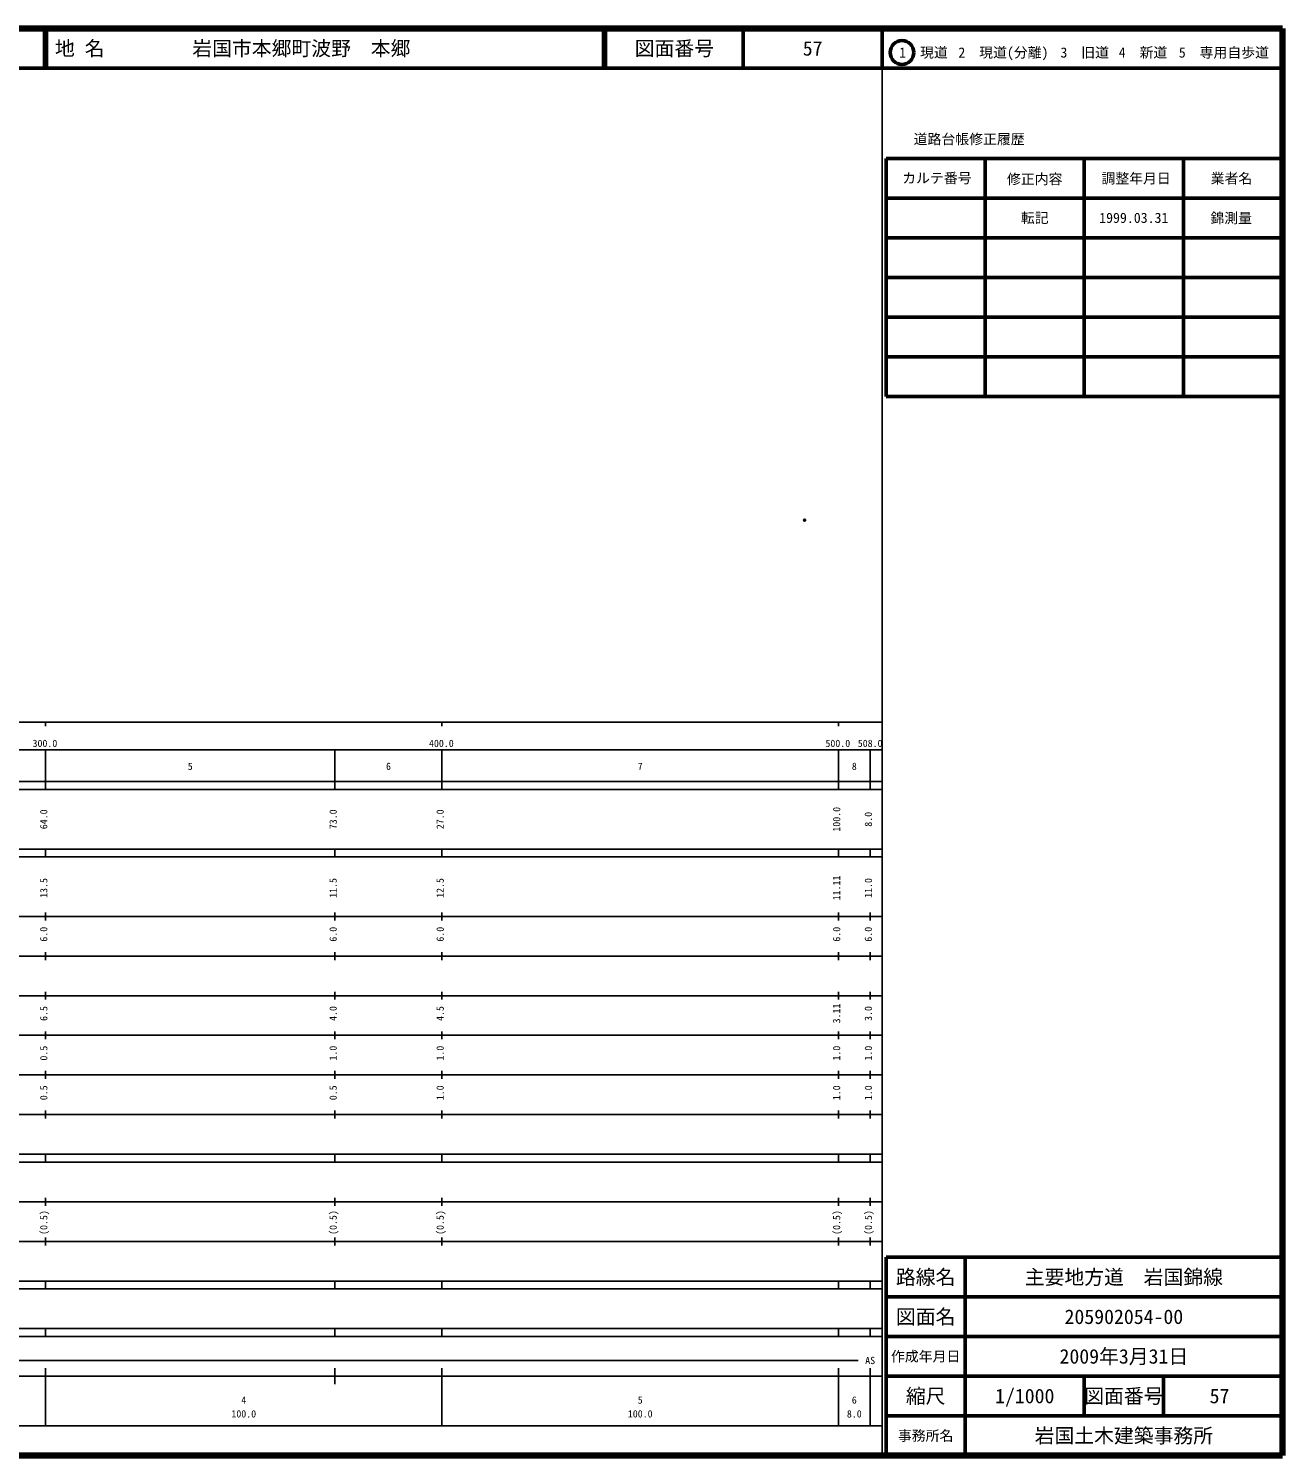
# Model space of a CAD drawing. Units: millimetres on the paper. Extents: x 40 to 680, y 20 to 380.
# Drawn here: x 363.7 to 680, y 20 to 380 of the extents above; entities that cross this region are included whole.
import ezdxf
from ezdxf.enums import TextEntityAlignment as Align

# ---------------------------------------------------------------- set-up
doc = ezdxf.new("R2010")
doc.units = ezdxf.units.MM
doc.header["$PDMODE"] = 32
doc.header["$PDSIZE"] = 0.5
doc.layers.add('M-OTRS', color=6, linetype='Continuous')
doc.layers.add('M-TTL-TXT', color=7, linetype='Continuous')
for name, color, linetype, lineweight in [('M-TTL', 2, 'Continuous', 140), ('M-TTL-BAND', 7, 'Continuous', 25), ('M-TTL-FRAM', 2, 'Continuous', 50), ('M-TTL-LINE', 7, 'Continuous', 50)]:
    doc.layers.add(name, color=color, linetype=linetype, lineweight=lineweight)
doc.styles.add('ＭＳ ゴシック', font='')
doc.styles.get('ＭＳ ゴシック').set_extended_font_data('MS Gothic')

msp = doc.modelspace()

# ---------------------------------------------------------------- linework, layer by layer
at = {"layer": 'M-OTRS'}
msp.add_point((559.474, 255.942), dxfattribs=at)
at = {"layer": 'M-TTL'}
for p, q in [((680, 380), (40, 380)), ((680, 20), (680, 380)), ((40, 20), (680, 20))]:
    msp.add_line(p, q, dxfattribs=at)
at = {"layer": 'M-TTL-BAND'}
for p, q in [((579, 20), (579, 370)), ((40, 205), (579, 205)), ((368, 205), (368, 204)), ((468, 205), (468, 204)), ((568, 205), (568, 204)), ((68, 198), (579, 198)), ((368, 188), (368, 198)), ((441, 188), (441, 198)), ((468, 188), (468, 198)), ((568, 188), (568, 198)), ((576, 188), (576, 198)), ((40, 190), (579, 190)), ((40, 188), (579, 188)), ((40, 173), (579, 173)), ((368, 171), (368, 173)), ((441, 171), (441, 173)), ((468, 171), (468, 173)), ((568, 171), (568, 173)), ((576, 171), (576, 173)), ((40, 171), (579, 171)), ((40, 156), (579, 156)), ((368, 155), (368, 157)), ((441, 155), (441, 157)), ((468, 155), (468, 157)), ((568, 155), (568, 157)), ((576, 155), (576, 157)), ((46, 146), (579, 146)), ((368, 145), (368, 147)), ((441, 145), (441, 147)), ((468, 145), (468, 147)), ((568, 145), (568, 147)), ((576, 145), (576, 147)), ((368, 135), (368, 137)), ((441, 135), (441, 137)), ((468, 135), (468, 137)), ((568, 135), (568, 137)), ((576, 135), (576, 137)), ((52, 136), (579, 136)), ((46, 126), (579, 126)), ((368, 125), (368, 127)), ((441, 125), (441, 127)), ((468, 125), (468, 127)), ((568, 125), (568, 127)), ((576, 125), (576, 127)), ((52, 116), (579, 116)), ((368, 115), (368, 117)), ((441, 115), (441, 117)), ((468, 115), (468, 117)), ((568, 115), (568, 117)), ((576, 115), (576, 117)), ((46, 106), (579, 106)), ((368, 105), (368, 107)), ((441, 105), (441, 107)), ((468, 105), (468, 107)), ((568, 105), (568, 107)), ((576, 105), (576, 107)), ((40, 96), (579, 96)), ((40, 94), (579, 94)), ((368, 94), (368, 96)), ((441, 94), (441, 96)), ((468, 94), (468, 96)), ((568, 94), (568, 96)), ((576, 94), (576, 96)), ((49, 84), (579, 84)), ((368, 83), (368, 85)), ((441, 83), (441, 85)), ((468, 83), (468, 85)), ((568, 83), (568, 85)), ((576, 83), (576, 85)), ((40, 74), (579, 74)), ((368, 73), (368, 75)), ((441, 73), (441, 75)), ((468, 73), (468, 75)), ((568, 73), (568, 75)), ((576, 73), (576, 75)), ((40, 64), (579, 64)), ((40, 62), (579, 62)), ((368, 62), (368, 64)), ((441, 62), (441, 64)), ((468, 62), (468, 64)), ((568, 62), (568, 64)), ((576, 62), (576, 64)), ((40, 52), (579, 52)), ((368, 50), (368, 52)), ((441, 50), (441, 52)), ((468, 50), (468, 52)), ((568, 50), (568, 52)), ((576, 50), (576, 52)), ((40, 50), (579, 50)), ((71, 44), (573, 44)), ((40, 40), (579, 40)), ((368, 27.5), (368, 42)), ((441, 38), (441, 42)), ((468, 27.5), (468, 42)), ((568, 27.5), (568, 42)), ((576, 27.5), (576, 42)), ((68, 27.5), (579, 27.5))]:
    msp.add_line(p, q, dxfattribs=at)
at = {"layer": 'M-TTL-FRAM'}
for p, q in [((580, 347.197), (580, 287.197)), ((580, 347.197), (680, 347.197)), ((580, 287.197), (680, 287.197)), ((680, 70), (580, 70)), ((580, 70), (580, 20))]:
    msp.add_line(p, q, dxfattribs=at)
at = {"layer": 'M-TTL-LINE'}
for p, q in [((367.75, 380), (367.75, 370)), ((368.25, 380), (368.25, 370)), ((508.747, 380), (508.747, 370)), ((509.247, 380), (509.247, 370)), ((543.997, 380), (543.997, 370)), ((579, 380), (579, 370)), ((40, 370), (680, 370)), ((605, 347.197), (605, 287.197)), ((630, 347.197), (630, 287.197)), ((655, 347.197), (655, 287.197)), ((580, 337.197), (680, 337.197)), ((580, 327.197), (680, 327.197)), ((580, 317.197), (680, 317.197)), ((580, 307.197), (680, 307.197)), ((580, 297.197), (680, 297.197)), ((600, 70), (600, 20)), ((680, 60), (580, 60)), ((680, 50), (580, 50)), ((680, 40), (580, 40)), ((630, 40), (630, 30)), ((650, 40), (650, 30)), ((680, 30), (580, 30))]:
    msp.add_line(p, q, dxfattribs=at)
msp.add_circle((584.031, 373.958), 3, dxfattribs=at)

# ---------------------------------------------------------------- texts
at = {"layer": 'M-TTL-BAND', "style": 'ＭＳ ゴシック'}
for s, p in [('300.0', (367.844, 198.195)), ('400.0', (467.844, 198.195)), ('500.0', (567.844, 198.195)), ('508.0', (576, 198.195)), ('5', (404.5, 192.405)), ('6', (454.5, 192.405)), ('7', (518, 192.405)), ('8', (572, 192.405)), ('AS', (576, 42.5)), ('4', (418, 32.523)), ('5', (518, 32.523)), ('6', (572, 32.523)), ('100.0', (418, 29.033)), ('100.0', (518, 29.033)), ('8.0', (572, 29.033))]:
    msp.add_text(s, height=1.833, dxfattribs=at).set_placement(p, align=Align.BOTTOM_CENTER)
for s, p in [('64.0', (369, 180.5)), ('73.0', (442, 180.5)), ('27.0', (469, 180.5)), ('100.0', (569, 180.5)), ('8.0', (577, 180.5)), ('11.11', (569, 163.174)), ('13.5', (369, 163.174)), ('11.5', (442, 163.174)), ('12.5', (469, 163.174)), ('11.0', (577, 163.174)), ('6.0', (369, 151.5)), ('6.0', (442, 151.5)), ('6.0', (469, 151.5)), ('6.0', (569, 151.5)), ('6.0', (577, 151.5)), ('6.5', (369, 131.5)), ('4.0', (442, 131.5)), ('4.5', (469, 131.5)), ('3.11', (569, 131.5)), ('3.0', (577, 131.5)), ('0.5', (369, 121.5)), ('1.0', (442, 121.5)), ('1.0', (469, 121.5)), ('1.0', (569, 121.5)), ('1.0', (577, 121.5)), ('0.5', (369, 111.5)), ('0.5', (442, 111.5)), ('1.0', (469, 111.5)), ('1.0', (569, 111.5)), ('1.0', (577, 111.5)), ('(0.5)', (369, 78.764)), ('(0.5)', (442, 78.764)), ('(0.5)', (469, 78.764)), ('(0.5)', (569, 78.764)), ('(0.5)', (577, 78.764))]:
    msp.add_text(s, height=1.833, rotation=90, dxfattribs=at).set_placement(p, align=Align.BOTTOM_CENTER)
at = {"layer": 'M-TTL-TXT', "style": 'ＭＳ ゴシック'}
for s, p in [('地 名', (370.38, 375)), ('岩国市本郷町波野\u3000本郷', (405.024, 375))]:
    msp.add_text(s, height=3.666, dxfattribs=at).set_placement(p, align=Align.MIDDLE_LEFT)
for s, height, p in [('図面番号', 3.666, (526.622, 375)), ('57', 3.666, (561.497, 375)), ('1\u3000現道', 2.566, (589.448, 373.958)), ('2\u3000現道(分離)', 2.566, (609.619, 373.958)), ('3\u3000旧道', 2.566, (630.121, 373.958)), ('4\u3000新道', 2.566, (644.824, 373.958)), ('5\u3000専用自歩道', 2.566, (665.228, 373.958)), ('道路台帳修正履歴', 2.566, (600.968, 352.113)), ('カルテ番号', 2.566, (592.839, 342.277)), ('修正内容', 2.566, (617.509, 342.023)), ('調整年月日', 2.566, (643.089, 342.197)), ('業者名', 2.566, (667.134, 342.197)), ('転記', 2.566, (617.5, 332.245)), ('1999.03.31', 2.566, (642.5, 332.245)), ('錦測量', 2.566, (667.077, 332.189)), ('路線名', 3.666, (590, 65)), ('路線名', 3.666, (590, 65)), ('主要地方道\u3000岩国錦線', 3.666, (640, 65)), ('図面名', 3.666, (590, 55)), ('図面名', 3.666, (590, 55)), ('205902054-00', 3.666, (640, 55)), ('2009年3月31日', 3.666, (640, 45)), ('作成年月日', 2.566, (590, 45)), ('作成年月日', 2.566, (590, 45)), ('縮尺', 3.666, (590, 35)), ('縮尺', 3.666, (590, 35)), ('1/1000', 3.666, (615, 35)), ('図面番号', 3.666, (640, 35)), ('図面番号', 3.666, (640, 35)), ('57', 3.666, (664.125, 35)), ('事務所名', 2.566, (590, 25)), ('事務所名', 2.566, (590, 25)), ('岩国土木建築事務所', 3.666, (640, 25))]:
    msp.add_text(s, height=height, dxfattribs=at).set_placement(p, align=Align.MIDDLE_CENTER)

doc.saveas('drawing.dxf')
